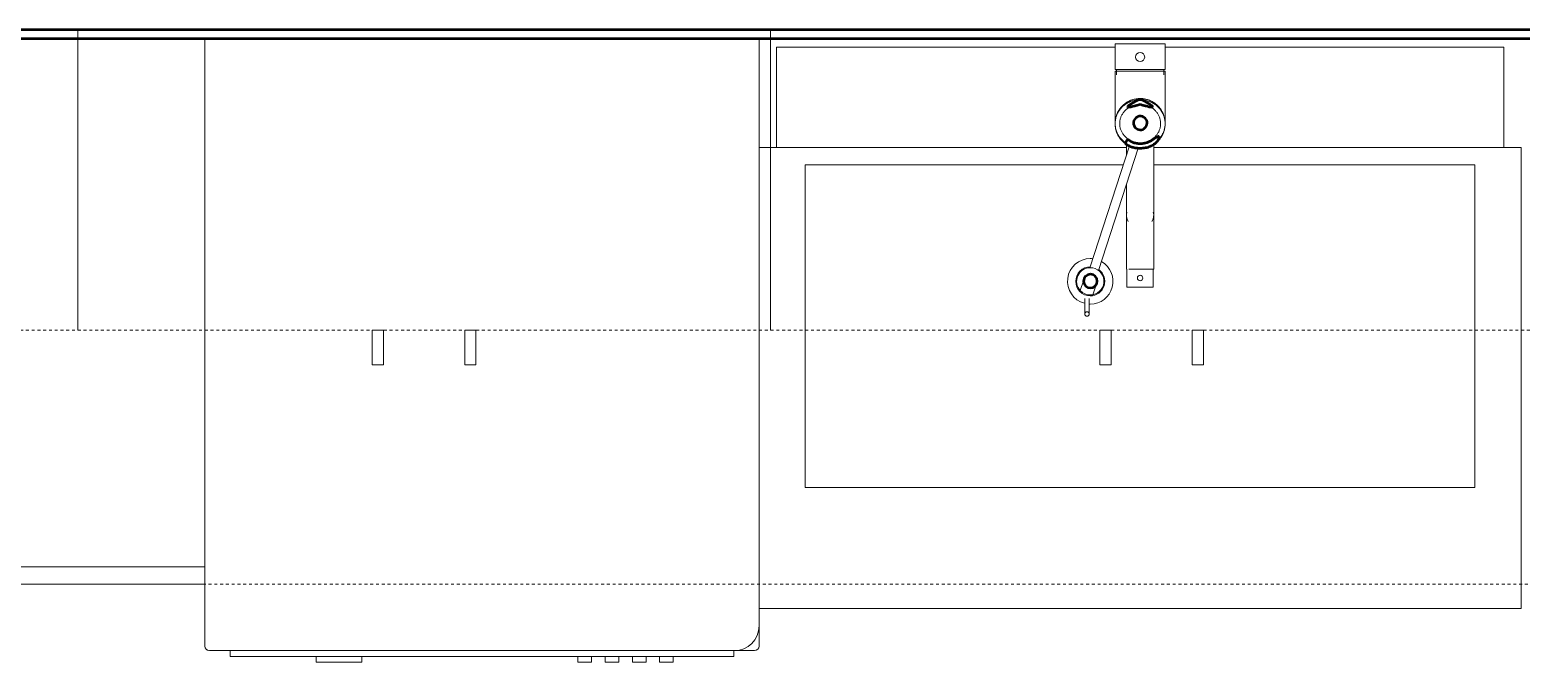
# Model space of a CAD drawing. Header units: inches. Extents: x -4266 to -1814, y 9706 to 12441.
# Drawn here: x -2637.7 to -2573.1, y 11421 to 11448.4 of the extents above; entities that cross this region are included whole.
import ezdxf

# ---------------------------------------------------------------- set-up
doc = ezdxf.new("R2010")
doc.units = ezdxf.units.IN
doc.header["$MEASUREMENT"] = 0
doc.linetypes.add('Dash', pattern=[0.25, 0.125, -0.125])
for name, color, linetype, lineweight in [('A-GENM-2', 7, 'Continuous', 9), ('A-GENM-3', 250, 'Continuous', 50), ('A-WALL-3', 250, 'Continuous', 50), ('P-SANR-FIXT-2', 7, 'Continuous', 9), ('Q-CASE-2', 7, 'Continuous', 9), ('Q-CASE-4', 7, 'Dash', 9), ('Q-CASE-HDLN-1', 7, 'Dash', 9), ('Q-SPCQ-2', 7, 'Continuous', 9)]:
    doc.layers.add(name, color=color, linetype=linetype, lineweight=lineweight)

msp = doc.modelspace()

# ---------------------------------------------------------------- linework, layer by layer
at = {"layer": 'A-GENM-2'}
for p, q in [((-2590.70641, 11447.75263), (-2590.70641, 11446.64968)), ((-2590.70641, 11447.75263), (-2588.54106, 11447.75263)), ((-2588.54106, 11446.64968), (-2588.54106, 11447.75263)), ((-2588.54106, 11446.64968), (-2590.70641, 11446.64968)), ((-2590.70641, 11446.57153), (-2590.70641, 11444.30775)), ((-2590.70641, 11446.57153), (-2588.54106, 11446.57153)), ((-2590.64736, 11446.64968), (-2590.64736, 11446.40919)), ((-2588.60011, 11446.40919), (-2588.60011, 11446.64968)), ((-2588.54106, 11444.33076), (-2588.54106, 11446.57153)), ((-2590.08578, 11443.33728), (-2591.79897, 11438.06463)), ((-2591.42521, 11437.94088), (-2589.70481, 11443.23574)), ((-2590.21429, 11443.40788), (-2590.21429, 11442.94177)), ((-2589.03319, 11438.00853), (-2589.03319, 11443.40788)), ((-2590.21429, 11441.67597), (-2590.21429, 11438.00853)), ((-2590.21429, 11440.33295), (-2590.21429, 11439.41581)), ((-2589.03319, 11439.41581), (-2589.03319, 11440.33295)), ((-2590.19417, 11438.00853), (-2590.21429, 11438.00853)), ((-2590.1946, 11438.00853), (-2590.1946, 11437.22113)), ((-2590.04132, 11438.00853), (-2590.12055, 11438.00853)), ((-2589.91901, 11438.00853), (-2590.02869, 11438.00853)), ((-2589.77658, 11438.00853), (-2589.90971, 11438.00853)), ((-2589.90917, 11438.00853), (-2589.77682, 11438.00853)), ((-2589.47587, 11438.00853), (-2589.7716, 11438.00853)), ((-2589.77149, 11438.00853), (-2589.47599, 11438.00853)), ((-2589.33776, 11438.00853), (-2589.47089, 11438.00853)), ((-2589.47065, 11438.00853), (-2589.3383, 11438.00853)), ((-2589.21878, 11438.00853), (-2589.32846, 11438.00853)), ((-2589.12692, 11438.00853), (-2589.20615, 11438.00853)), ((-2589.03319, 11438.00853), (-2589.1123, 11438.00853)), ((-2589.05287, 11437.22113), (-2589.05287, 11438.00853)), ((-2592.21593, 11437.07424), (-2592.08364, 11437.49339)), ((-2592.08364, 11437.49339), (-2592.03173, 11437.47701)), ((-2591.5335, 11437.31977), (-2591.66688, 11436.89714)), ((-2589.05287, 11437.22113), (-2590.1946, 11437.22113)), ((-2592.02169, 11436.72916), (-2592.02169, 11436.06402)), ((-2591.82484, 11436.06402), (-2591.82484, 11436.72916))]:
    msp.add_line(p, q, dxfattribs=at)
at = {"layer": 'A-GENM-2', "flags": 128}
for points in [[(-2589.62374, 11445.3368), (-2589.66682, 11445.33599), (-2589.70983, 11445.33354), (-2589.75271, 11445.32948), (-2589.79539, 11445.32379), (-2589.8378, 11445.31649), (-2589.87988, 11445.30759), (-2589.92156, 11445.29711), (-2589.96278, 11445.28506), (-2590.00346, 11445.27145), (-2590.04356, 11445.25631), (-2590.08299, 11445.23965), (-2590.12171, 11445.22152), (-2590.15965, 11445.20192), (-2590.19675, 11445.18089), (-2590.23295, 11445.15847), (-2590.26819, 11445.13468), (-2590.30241, 11445.10957), (-2590.33557, 11445.08316), (-2590.3676, 11445.05551), (-2590.39845, 11445.02665), (-2590.42808, 11444.99662), (-2590.45644, 11444.96548), (-2590.48347, 11444.93328), (-2590.50913, 11444.90005), (-2590.53338, 11444.86586), (-2590.55618, 11444.83076), (-2590.57749, 11444.79481), (-2590.59727, 11444.75806), (-2590.6155, 11444.72057), (-2590.63213, 11444.6824), (-2590.64714, 11444.64361), (-2590.6605, 11444.60427), (-2590.6722, 11444.56445), (-2590.6822, 11444.5242), (-2590.69049, 11444.48359), (-2590.69707, 11444.44269), (-2590.70191, 11444.40156), (-2590.705, 11444.36028), (-2590.70635, 11444.31892), (-2590.70641, 11444.30775)], [(-2589.62374, 11445.39042), (-2589.66703, 11445.38956), (-2589.71026, 11445.38696), (-2589.75335, 11445.38264), (-2589.79623, 11445.3766), (-2589.83883, 11445.36884), (-2589.88109, 11445.35939), (-2589.92294, 11445.34826), (-2589.96431, 11445.33546), (-2590.00514, 11445.32102), (-2590.04535, 11445.30496), (-2590.08489, 11445.2873), (-2590.12369, 11445.26808), (-2590.1617, 11445.24732), (-2590.19884, 11445.22505), (-2590.23506, 11445.20132), (-2590.27031, 11445.17616), (-2590.30452, 11445.14961), (-2590.33764, 11445.12171), (-2590.36962, 11445.09251), (-2590.4004, 11445.06206), (-2590.42994, 11445.03039), (-2590.4582, 11444.99758), (-2590.48512, 11444.96365), (-2590.51066, 11444.92868), (-2590.53478, 11444.89272), (-2590.55744, 11444.85582), (-2590.57861, 11444.81804), (-2590.59825, 11444.77945), (-2590.61634, 11444.7401), (-2590.63283, 11444.70006), (-2590.64772, 11444.6594), (-2590.66096, 11444.61817)], [(-2590.27031, 11445.17616), (-2590.30452, 11445.14961), (-2590.33764, 11445.12171), (-2590.36962, 11445.09251), (-2590.4004, 11445.06206), (-2590.42994, 11445.03039), (-2590.4582, 11444.99758), (-2590.48512, 11444.96365), (-2590.51066, 11444.92868), (-2590.53478, 11444.89272), (-2590.55744, 11444.85582), (-2590.57861, 11444.81804), (-2590.59825, 11444.77945), (-2590.61634, 11444.7401), (-2590.63283, 11444.70006)], [(-2590.27031, 11445.17616), (-2590.30452, 11445.14961), (-2590.33764, 11445.12171), (-2590.36962, 11445.09251), (-2590.4004, 11445.06206), (-2590.42994, 11445.03039), (-2590.4582, 11444.99758), (-2590.48512, 11444.96365), (-2590.51066, 11444.92868), (-2590.53478, 11444.89272), (-2590.55744, 11444.85582), (-2590.57861, 11444.81804), (-2590.59825, 11444.77945), (-2590.61634, 11444.7401), (-2590.63283, 11444.70006)], [(-2590.27031, 11445.17616), (-2590.30452, 11445.14961), (-2590.33764, 11445.12171), (-2590.36962, 11445.09251), (-2590.4004, 11445.06206), (-2590.42994, 11445.03039), (-2590.4582, 11444.99758), (-2590.48512, 11444.96365), (-2590.51066, 11444.92868), (-2590.53478, 11444.89272), (-2590.55744, 11444.85582), (-2590.57861, 11444.81804), (-2590.59825, 11444.77945), (-2590.61634, 11444.7401), (-2590.63283, 11444.70006)], [(-2590.27031, 11445.17616), (-2590.30452, 11445.14961), (-2590.33764, 11445.12171), (-2590.36962, 11445.09251), (-2590.4004, 11445.06206), (-2590.42994, 11445.03039), (-2590.4582, 11444.99758), (-2590.48512, 11444.96365), (-2590.51066, 11444.92868), (-2590.53478, 11444.89272), (-2590.55744, 11444.85582), (-2590.57861, 11444.81804), (-2590.59825, 11444.77945), (-2590.61634, 11444.7401), (-2590.63283, 11444.70006)], [(-2590.27031, 11445.17616), (-2590.30452, 11445.14961), (-2590.33764, 11445.12171), (-2590.36962, 11445.09251), (-2590.4004, 11445.06206), (-2590.42994, 11445.03039), (-2590.4582, 11444.99758), (-2590.48512, 11444.96365), (-2590.51066, 11444.92868), (-2590.53478, 11444.89272), (-2590.55744, 11444.85582), (-2590.57861, 11444.81804), (-2590.59825, 11444.77945), (-2590.61634, 11444.7401), (-2590.63283, 11444.70006)], [(-2590.50956, 11444.30775), (-2590.50886, 11444.3408), (-2590.50677, 11444.3738), (-2590.50328, 11444.4067), (-2590.49839, 11444.43945), (-2590.49213, 11444.472), (-2590.48449, 11444.5043), (-2590.47549, 11444.53629), (-2590.46514, 11444.56794), (-2590.45345, 11444.59918), (-2590.44044, 11444.62997), (-2590.42613, 11444.66027), (-2590.41054, 11444.69002), (-2590.3937, 11444.71918), (-2590.37562, 11444.74769), (-2590.35633, 11444.77552), (-2590.33587, 11444.80262), (-2590.31426, 11444.82895), (-2590.29154, 11444.85445), (-2590.26774, 11444.8791), (-2590.2429, 11444.90284), (-2590.21705, 11444.92565), (-2590.19024, 11444.94747), (-2590.16251, 11444.96828), (-2590.1339, 11444.98804), (-2590.10445, 11445.00671), (-2590.07422, 11445.02427), (-2590.04325, 11445.04068), (-2590.0116, 11445.05591), (-2589.97931, 11445.06994), (-2589.94643, 11445.08275), (-2589.91302, 11445.09431), (-2589.87914, 11445.1046), (-2589.84483, 11445.1136), (-2589.81016, 11445.12131), (-2589.77519, 11445.12769), (-2589.73996, 11445.13275), (-2589.70454, 11445.13648), (-2589.66899, 11445.13886), (-2589.63336, 11445.1399), (-2589.62374, 11445.13995)], [(-2589.62374, 11445.39042), (-2589.66703, 11445.38956), (-2589.71026, 11445.38696), (-2589.75335, 11445.38264), (-2589.79623, 11445.3766), (-2589.83883, 11445.36884), (-2589.88109, 11445.35939), (-2589.92294, 11445.34826), (-2589.96431, 11445.33546), (-2590.00514, 11445.32102), (-2590.04535, 11445.30496), (-2590.08489, 11445.2873), (-2590.12369, 11445.26808), (-2590.1617, 11445.24732), (-2590.19884, 11445.22505), (-2590.23506, 11445.20132)], [(-2589.62374, 11445.39042), (-2589.66703, 11445.38956), (-2589.71026, 11445.38696), (-2589.75335, 11445.38264), (-2589.79623, 11445.3766), (-2589.83883, 11445.36884), (-2589.88109, 11445.35939), (-2589.92294, 11445.34826), (-2589.96431, 11445.33546), (-2590.00514, 11445.32102), (-2590.04535, 11445.30496), (-2590.08489, 11445.2873), (-2590.12369, 11445.26808), (-2590.1617, 11445.24732), (-2590.19884, 11445.22505), (-2590.23506, 11445.20132)], [(-2589.62374, 11445.39042), (-2589.66703, 11445.38956), (-2589.71026, 11445.38696), (-2589.75335, 11445.38264), (-2589.79623, 11445.3766), (-2589.83883, 11445.36884), (-2589.88109, 11445.35939), (-2589.92294, 11445.34826), (-2589.96431, 11445.33546), (-2590.00514, 11445.32102), (-2590.04535, 11445.30496), (-2590.08489, 11445.2873), (-2590.12369, 11445.26808), (-2590.1617, 11445.24732), (-2590.19884, 11445.22505), (-2590.23506, 11445.20132)], [(-2589.62374, 11445.39042), (-2589.66703, 11445.38956), (-2589.71026, 11445.38696), (-2589.75335, 11445.38264), (-2589.79623, 11445.3766), (-2589.83883, 11445.36884), (-2589.88109, 11445.35939), (-2589.92294, 11445.34826), (-2589.96431, 11445.33546), (-2590.00514, 11445.32102), (-2590.04535, 11445.30496), (-2590.08489, 11445.2873), (-2590.12369, 11445.26808), (-2590.1617, 11445.24732), (-2590.19884, 11445.22505), (-2590.23506, 11445.20132)], [(-2589.62374, 11445.39042), (-2589.66703, 11445.38956), (-2589.71026, 11445.38696), (-2589.75335, 11445.38264), (-2589.79623, 11445.3766), (-2589.83883, 11445.36884), (-2589.88109, 11445.35939), (-2589.92294, 11445.34826), (-2589.96431, 11445.33546), (-2590.00514, 11445.32102), (-2590.04535, 11445.30496), (-2590.08489, 11445.2873), (-2590.12369, 11445.26808), (-2590.1617, 11445.24732), (-2590.19884, 11445.22505), (-2590.23506, 11445.20132)], [(-2588.5924, 11444.63721), (-2588.6064, 11444.67818), (-2588.62203, 11444.71857), (-2588.63926, 11444.7583), (-2588.65807, 11444.79731), (-2588.67842, 11444.83553), (-2588.70028, 11444.87291), (-2588.72362, 11444.90939), (-2588.7484, 11444.9449), (-2588.77458, 11444.9794), (-2588.80211, 11445.01282), (-2588.83097, 11445.04511), (-2588.86109, 11445.07622), (-2588.89243, 11445.10611), (-2588.92494, 11445.13471), (-2588.95857, 11445.162), (-2588.99326, 11445.18791), (-2589.02896, 11445.21242), (-2589.06562, 11445.23548), (-2589.10316, 11445.25706), (-2589.14154, 11445.27712), (-2589.18069, 11445.29562), (-2589.22055, 11445.31255), (-2589.26105, 11445.32787), (-2589.30214, 11445.34156), (-2589.34374, 11445.35359), (-2589.38578, 11445.36395), (-2589.42821, 11445.37262), (-2589.47095, 11445.37959), (-2589.51393, 11445.38484), (-2589.55709, 11445.38837), (-2589.60036, 11445.39017), (-2589.62374, 11445.39042)], [(-2588.99326, 11445.18791), (-2589.02896, 11445.21242), (-2589.06562, 11445.23548), (-2589.10316, 11445.25706), (-2589.14154, 11445.27712), (-2589.18069, 11445.29562), (-2589.22055, 11445.31255), (-2589.26105, 11445.32787), (-2589.30214, 11445.34156), (-2589.34374, 11445.35359), (-2589.38578, 11445.36395), (-2589.42821, 11445.37262), (-2589.47095, 11445.37959), (-2589.51393, 11445.38484), (-2589.55709, 11445.38837), (-2589.60036, 11445.39017), (-2589.62374, 11445.39042)], [(-2588.99326, 11445.18791), (-2589.02896, 11445.21242), (-2589.06562, 11445.23548), (-2589.10316, 11445.25706), (-2589.14154, 11445.27712), (-2589.18069, 11445.29562), (-2589.22055, 11445.31255), (-2589.26105, 11445.32787), (-2589.30214, 11445.34156), (-2589.34374, 11445.35359), (-2589.38578, 11445.36395), (-2589.42821, 11445.37262), (-2589.47095, 11445.37959), (-2589.51393, 11445.38484), (-2589.55709, 11445.38837), (-2589.60036, 11445.39017), (-2589.62374, 11445.39042)], [(-2588.99326, 11445.18791), (-2589.02896, 11445.21242), (-2589.06562, 11445.23548), (-2589.10316, 11445.25706), (-2589.14154, 11445.27712), (-2589.18069, 11445.29562), (-2589.22055, 11445.31255), (-2589.26105, 11445.32787), (-2589.30214, 11445.34156), (-2589.34374, 11445.35359), (-2589.38578, 11445.36395), (-2589.42821, 11445.37262), (-2589.47095, 11445.37959), (-2589.51393, 11445.38484), (-2589.55709, 11445.38837), (-2589.60036, 11445.39017), (-2589.62374, 11445.39042)], [(-2588.99326, 11445.18791), (-2589.02896, 11445.21242), (-2589.06562, 11445.23548), (-2589.10316, 11445.25706), (-2589.14154, 11445.27712), (-2589.18069, 11445.29562), (-2589.22055, 11445.31255), (-2589.26105, 11445.32787), (-2589.30214, 11445.34156), (-2589.34374, 11445.35359), (-2589.38578, 11445.36395), (-2589.42821, 11445.37262), (-2589.47095, 11445.37959), (-2589.51393, 11445.38484), (-2589.55709, 11445.38837), (-2589.60036, 11445.39017), (-2589.62374, 11445.39042)], [(-2588.99326, 11445.18791), (-2589.02896, 11445.21242), (-2589.06562, 11445.23548), (-2589.10316, 11445.25706), (-2589.14154, 11445.27712), (-2589.18069, 11445.29562), (-2589.22055, 11445.31255), (-2589.26105, 11445.32787), (-2589.30214, 11445.34156), (-2589.34374, 11445.35359), (-2589.38578, 11445.36395), (-2589.42821, 11445.37262), (-2589.47095, 11445.37959), (-2589.51393, 11445.38484), (-2589.55709, 11445.38837), (-2589.60036, 11445.39017), (-2589.62374, 11445.39042)], [(-2588.54106, 11444.30775), (-2588.54193, 11444.34912), (-2588.54456, 11444.39043), (-2588.54893, 11444.43161), (-2588.55503, 11444.47257), (-2588.56287, 11444.51327), (-2588.57241, 11444.55362), (-2588.58365, 11444.59357), (-2588.59656, 11444.63305), (-2588.61113, 11444.67199), (-2588.62733, 11444.71033), (-2588.64513, 11444.74801), (-2588.66449, 11444.78497), (-2588.68539, 11444.82114), (-2588.70779, 11444.85648), (-2588.73166, 11444.89092), (-2588.75694, 11444.92441), (-2588.78361, 11444.95689), (-2588.81161, 11444.98833), (-2588.8409, 11445.01866), (-2588.87143, 11445.04783), (-2588.90315, 11445.07582), (-2588.93601, 11445.10257), (-2588.96995, 11445.12803), (-2589.00492, 11445.15218), (-2589.04086, 11445.17498), (-2589.07772, 11445.19638), (-2589.11544, 11445.21637), (-2589.15396, 11445.2349), (-2589.1932, 11445.25196), (-2589.23313, 11445.26751), (-2589.27366, 11445.28153), (-2589.31474, 11445.29401), (-2589.3563, 11445.30492), (-2589.39828, 11445.31425), (-2589.4406, 11445.32198), (-2589.48322, 11445.3281), (-2589.52605, 11445.3326), (-2589.56904, 11445.33549), (-2589.61211, 11445.33674), (-2589.62374, 11445.3368)], [(-2589.62374, 11445.13995), (-2589.5881, 11445.13928), (-2589.55252, 11445.13726), (-2589.51706, 11445.13389), (-2589.48177, 11445.12919), (-2589.44672, 11445.12316), (-2589.41197, 11445.11581), (-2589.37756, 11445.10716), (-2589.34355, 11445.09721), (-2589.31001, 11445.08599), (-2589.27699, 11445.07352), (-2589.24453, 11445.05982), (-2589.2127, 11445.0449), (-2589.18154, 11445.02881), (-2589.15111, 11445.01156), (-2589.12144, 11444.99319), (-2589.0926, 11444.97372), (-2589.06463, 11444.95319), (-2589.03757, 11444.93164), (-2589.01145, 11444.90909), (-2588.98634, 11444.8856), (-2588.96225, 11444.86119), (-2588.93923, 11444.83591), (-2588.91732, 11444.80981), (-2588.89655, 11444.78291), (-2588.87694, 11444.75527), (-2588.85854, 11444.72694), (-2588.84135, 11444.69795), (-2588.82542, 11444.66835), (-2588.81077, 11444.6382), (-2588.79741, 11444.60754), (-2588.78536, 11444.57641), (-2588.77464, 11444.54487), (-2588.76528, 11444.51297), (-2588.75727, 11444.48075), (-2588.75063, 11444.44826), (-2588.74538, 11444.41556), (-2588.74151, 11444.38269), (-2588.73904, 11444.34971), (-2588.73796, 11444.31667), (-2588.73791, 11444.30775)], [(-2588.6064, 11444.67818), (-2588.62203, 11444.71857), (-2588.63926, 11444.7583), (-2588.65807, 11444.79731), (-2588.67842, 11444.83553), (-2588.70028, 11444.87291), (-2588.72362, 11444.90939), (-2588.7484, 11444.9449), (-2588.77458, 11444.9794), (-2588.80211, 11445.01282), (-2588.83097, 11445.04511), (-2588.86109, 11445.07622), (-2588.89243, 11445.10611), (-2588.92494, 11445.13471), (-2588.95857, 11445.162)], [(-2588.6064, 11444.67818), (-2588.62203, 11444.71857), (-2588.63926, 11444.7583), (-2588.65807, 11444.79731), (-2588.67842, 11444.83553), (-2588.70028, 11444.87291), (-2588.72362, 11444.90939), (-2588.7484, 11444.9449), (-2588.77458, 11444.9794), (-2588.80211, 11445.01282), (-2588.83097, 11445.04511), (-2588.86109, 11445.07622), (-2588.89243, 11445.10611), (-2588.92494, 11445.13471), (-2588.95857, 11445.162)], [(-2588.6064, 11444.67818), (-2588.62203, 11444.71857), (-2588.63926, 11444.7583), (-2588.65807, 11444.79731), (-2588.67842, 11444.83553), (-2588.70028, 11444.87291), (-2588.72362, 11444.90939), (-2588.7484, 11444.9449), (-2588.77458, 11444.9794), (-2588.80211, 11445.01282), (-2588.83097, 11445.04511), (-2588.86109, 11445.07622), (-2588.89243, 11445.10611), (-2588.92494, 11445.13471), (-2588.95857, 11445.162)], [(-2588.6064, 11444.67818), (-2588.62203, 11444.71857), (-2588.63926, 11444.7583), (-2588.65807, 11444.79731), (-2588.67842, 11444.83553), (-2588.70028, 11444.87291), (-2588.72362, 11444.90939), (-2588.7484, 11444.9449), (-2588.77458, 11444.9794), (-2588.80211, 11445.01282), (-2588.83097, 11445.04511), (-2588.86109, 11445.07622), (-2588.89243, 11445.10611), (-2588.92494, 11445.13471), (-2588.95857, 11445.162)], [(-2588.6064, 11444.67818), (-2588.62203, 11444.71857), (-2588.63926, 11444.7583), (-2588.65807, 11444.79731), (-2588.67842, 11444.83553), (-2588.70028, 11444.87291), (-2588.72362, 11444.90939), (-2588.7484, 11444.9449), (-2588.77458, 11444.9794), (-2588.80211, 11445.01282), (-2588.83097, 11445.04511), (-2588.86109, 11445.07622), (-2588.89243, 11445.10611), (-2588.92494, 11445.13471), (-2588.95857, 11445.162)], [(-2590.70641, 11444.30775), (-2590.70554, 11444.26637), (-2590.70291, 11444.22506), (-2590.69855, 11444.18389), (-2590.69244, 11444.14292), (-2590.68461, 11444.10223), (-2590.67506, 11444.06187), (-2590.66382, 11444.02192), (-2590.65091, 11443.98245), (-2590.63634, 11443.94351), (-2590.62014, 11443.90517), (-2590.60235, 11443.86749), (-2590.58298, 11443.83053), (-2590.56208, 11443.79435), (-2590.53968, 11443.75902), (-2590.51582, 11443.72458), (-2590.49053, 11443.69109), (-2590.46386, 11443.6586), (-2590.43586, 11443.62717), (-2590.40657, 11443.59684), (-2590.37604, 11443.56766), (-2590.34432, 11443.53968), (-2590.31147, 11443.51293), (-2590.27753, 11443.48746), (-2590.24255, 11443.46331)], [(-2590.67254, 11444.57644), (-2590.68245, 11444.53429), (-2590.69066, 11444.49177), (-2590.69717, 11444.44895), (-2590.70195, 11444.40592), (-2590.70502, 11444.36272), (-2590.70635, 11444.31944), (-2590.70595, 11444.27613), (-2590.70382, 11444.23288), (-2590.69996, 11444.18975), (-2590.69439, 11444.14681), (-2590.68709, 11444.10412), (-2590.6781, 11444.06176), (-2590.66742, 11444.01979), (-2590.65507, 11443.97829), (-2590.64107, 11443.93731), (-2590.62544, 11443.89692), (-2590.60821, 11443.85719), (-2590.58941, 11443.81819), (-2590.56906, 11443.77996), (-2590.5472, 11443.74258), (-2590.52386, 11443.7061), (-2590.49908, 11443.67059), (-2590.4729, 11443.6361), (-2590.44536, 11443.60268), (-2590.41651, 11443.57038), (-2590.38639, 11443.53927), (-2590.35505, 11443.50939), (-2590.32253, 11443.48078), (-2590.28891, 11443.4535)], [(-2590.67254, 11444.57644), (-2590.68245, 11444.53429), (-2590.69066, 11444.49177), (-2590.69717, 11444.44895), (-2590.70195, 11444.40592), (-2590.70502, 11444.36272), (-2590.70635, 11444.31944), (-2590.70595, 11444.27613), (-2590.70382, 11444.23288), (-2590.69996, 11444.18975), (-2590.69439, 11444.14681), (-2590.68709, 11444.10412), (-2590.6781, 11444.06176), (-2590.66742, 11444.01979), (-2590.65507, 11443.97829)], [(-2590.67254, 11444.57644), (-2590.68245, 11444.53429), (-2590.69066, 11444.49177), (-2590.69717, 11444.44895), (-2590.70195, 11444.40592), (-2590.70502, 11444.36272), (-2590.70635, 11444.31944), (-2590.70595, 11444.27613), (-2590.70382, 11444.23288), (-2590.69996, 11444.18975), (-2590.69439, 11444.14681), (-2590.68709, 11444.10412), (-2590.6781, 11444.06176), (-2590.66742, 11444.01979), (-2590.65507, 11443.97829)], [(-2590.67254, 11444.57644), (-2590.68245, 11444.53429), (-2590.69066, 11444.49177), (-2590.69717, 11444.44895), (-2590.70195, 11444.40592), (-2590.70502, 11444.36272), (-2590.70635, 11444.31944), (-2590.70595, 11444.27613), (-2590.70382, 11444.23288), (-2590.69996, 11444.18975), (-2590.69439, 11444.14681), (-2590.68709, 11444.10412), (-2590.6781, 11444.06176), (-2590.66742, 11444.01979), (-2590.65507, 11443.97829)], [(-2590.67254, 11444.57644), (-2590.68245, 11444.53429), (-2590.69066, 11444.49177), (-2590.69717, 11444.44895), (-2590.70195, 11444.40592), (-2590.70502, 11444.36272), (-2590.70635, 11444.31944), (-2590.70595, 11444.27613), (-2590.70382, 11444.23288), (-2590.69996, 11444.18975), (-2590.69439, 11444.14681), (-2590.68709, 11444.10412), (-2590.6781, 11444.06176), (-2590.66742, 11444.01979), (-2590.65507, 11443.97829)], [(-2590.67254, 11444.57644), (-2590.68245, 11444.53429), (-2590.69066, 11444.49177), (-2590.69717, 11444.44895), (-2590.70195, 11444.40592), (-2590.70502, 11444.36272), (-2590.70635, 11444.31944), (-2590.70595, 11444.27613), (-2590.70382, 11444.23288), (-2590.69996, 11444.18975), (-2590.69439, 11444.14681), (-2590.68709, 11444.10412), (-2590.6781, 11444.06176), (-2590.66742, 11444.01979), (-2590.65507, 11443.97829)], [(-2589.62374, 11443.47554), (-2589.65937, 11443.47622), (-2589.69495, 11443.47824), (-2589.73041, 11443.4816), (-2589.7657, 11443.4863), (-2589.80075, 11443.49234), (-2589.83551, 11443.49968), (-2589.86992, 11443.50834), (-2589.90392, 11443.51828), (-2589.93746, 11443.5295), (-2589.97049, 11443.54197), (-2590.00294, 11443.55568), (-2590.03478, 11443.57059), (-2590.06593, 11443.58669), (-2590.09637, 11443.60393), (-2590.12603, 11443.62231), (-2590.15487, 11443.64178), (-2590.18284, 11443.6623), (-2590.20991, 11443.68386), (-2590.23602, 11443.7064), (-2590.26114, 11443.7299), (-2590.28522, 11443.7543), (-2590.30824, 11443.77958), (-2590.33015, 11443.80569), (-2590.35093, 11443.83258), (-2590.37053, 11443.86022), (-2590.38894, 11443.88856), (-2590.40612, 11443.91755), (-2590.42205, 11443.94714), (-2590.43671, 11443.97729), (-2590.45007, 11444.00796), (-2590.46211, 11444.03908), (-2590.47283, 11444.07062), (-2590.4822, 11444.10253), (-2590.4902, 11444.13475), (-2590.49684, 11444.16723), (-2590.5021, 11444.19993), (-2590.50596, 11444.2328), (-2590.50844, 11444.26578), (-2590.50951, 11444.29882), (-2590.50956, 11444.30775)], [(-2588.73791, 11444.30775), (-2588.73861, 11444.27469), (-2588.74071, 11444.24169), (-2588.7442, 11444.20879), (-2588.74908, 11444.17604), (-2588.75534, 11444.14349), (-2588.76298, 11444.1112), (-2588.77198, 11444.0792), (-2588.78234, 11444.04756), (-2588.79402, 11444.01631), (-2588.80703, 11443.98552), (-2588.82134, 11443.95523), (-2588.83693, 11443.92548), (-2588.85378, 11443.89632), (-2588.87185, 11443.8678), (-2588.89114, 11443.83997), (-2588.9116, 11443.81287), (-2588.93321, 11443.78655), (-2588.95593, 11443.76104), (-2588.97973, 11443.7364), (-2589.00457, 11443.71265), (-2589.03042, 11443.68985), (-2589.05723, 11443.66802), (-2589.08497, 11443.64721), (-2589.11358, 11443.62746), (-2589.14302, 11443.60878), (-2589.17325, 11443.59123), (-2589.20422, 11443.57482), (-2589.23588, 11443.55959), (-2589.26817, 11443.54555), (-2589.30104, 11443.53275), (-2589.33445, 11443.52119), (-2589.36834, 11443.5109), (-2589.40264, 11443.50189), (-2589.43731, 11443.49419), (-2589.47229, 11443.4878), (-2589.50752, 11443.48274), (-2589.54293, 11443.47901), (-2589.57849, 11443.47663), (-2589.61412, 11443.47559), (-2589.62374, 11443.47554)], [(-2588.81939, 11443.61887), (-2588.79104, 11443.65001), (-2588.76401, 11443.68222), (-2588.73834, 11443.71544), (-2588.71409, 11443.74963), (-2588.69129, 11443.78473), (-2588.66998, 11443.82069), (-2588.6502, 11443.85744), (-2588.63198, 11443.89493), (-2588.61535, 11443.9331), (-2588.60033, 11443.97188), (-2588.58697, 11444.01122), (-2588.57528, 11444.05105), (-2588.56527, 11444.0913), (-2588.55698, 11444.13191), (-2588.55041, 11444.17281), (-2588.54557, 11444.21393), (-2588.54247, 11444.25521), (-2588.54112, 11444.29658), (-2588.54106, 11444.30775)], [(-2588.59976, 11443.9561), (-2588.58651, 11443.99733), (-2588.57493, 11444.03905), (-2588.56503, 11444.08121), (-2588.55681, 11444.12373), (-2588.55031, 11444.16654), (-2588.54552, 11444.20958), (-2588.54246, 11444.25277), (-2588.54112, 11444.29606), (-2588.54152, 11444.33936), (-2588.54365, 11444.38261), (-2588.54751, 11444.42574), (-2588.55309, 11444.46869), (-2588.56038, 11444.51137), (-2588.56937, 11444.55373), (-2588.58005, 11444.5957)], [(-2588.58651, 11443.99733), (-2588.57493, 11444.03905), (-2588.56503, 11444.08121), (-2588.55681, 11444.12373), (-2588.55031, 11444.16654), (-2588.54552, 11444.20958), (-2588.54246, 11444.25277), (-2588.54112, 11444.29606), (-2588.54152, 11444.33936), (-2588.54365, 11444.38261), (-2588.54751, 11444.42574), (-2588.55309, 11444.46869), (-2588.56038, 11444.51137), (-2588.56937, 11444.55373), (-2588.58005, 11444.5957)], [(-2588.58651, 11443.99733), (-2588.57493, 11444.03905), (-2588.56503, 11444.08121), (-2588.55681, 11444.12373), (-2588.55031, 11444.16654), (-2588.54552, 11444.20958), (-2588.54246, 11444.25277), (-2588.54112, 11444.29606), (-2588.54152, 11444.33936), (-2588.54365, 11444.38261), (-2588.54751, 11444.42574), (-2588.55309, 11444.46869), (-2588.56038, 11444.51137), (-2588.56937, 11444.55373), (-2588.58005, 11444.5957)], [(-2588.58651, 11443.99733), (-2588.57493, 11444.03905), (-2588.56503, 11444.08121), (-2588.55681, 11444.12373), (-2588.55031, 11444.16654), (-2588.54552, 11444.20958), (-2588.54246, 11444.25277), (-2588.54112, 11444.29606), (-2588.54152, 11444.33936), (-2588.54365, 11444.38261), (-2588.54751, 11444.42574), (-2588.55309, 11444.46869), (-2588.56038, 11444.51137), (-2588.56937, 11444.55373), (-2588.58005, 11444.5957)], [(-2588.58651, 11443.99733), (-2588.57493, 11444.03905), (-2588.56503, 11444.08121), (-2588.55681, 11444.12373), (-2588.55031, 11444.16654), (-2588.54552, 11444.20958), (-2588.54246, 11444.25277), (-2588.54112, 11444.29606), (-2588.54152, 11444.33936), (-2588.54365, 11444.38261), (-2588.54751, 11444.42574), (-2588.55309, 11444.46869), (-2588.56038, 11444.51137), (-2588.56937, 11444.55373), (-2588.58005, 11444.5957)], [(-2588.58651, 11443.99733), (-2588.57493, 11444.03905), (-2588.56503, 11444.08121), (-2588.55681, 11444.12373), (-2588.55031, 11444.16654), (-2588.54552, 11444.20958), (-2588.54246, 11444.25277), (-2588.54112, 11444.29606), (-2588.54152, 11444.33936), (-2588.54365, 11444.38261), (-2588.54751, 11444.42574), (-2588.55309, 11444.46869), (-2588.56038, 11444.51137), (-2588.56937, 11444.55373), (-2588.58005, 11444.5957)], [(-2590.64107, 11443.93731), (-2590.62544, 11443.89692), (-2590.60821, 11443.85719), (-2590.58941, 11443.81819), (-2590.56906, 11443.77996), (-2590.5472, 11443.74258), (-2590.52386, 11443.7061), (-2590.49908, 11443.67059), (-2590.4729, 11443.6361), (-2590.44536, 11443.60268), (-2590.41651, 11443.57038), (-2590.38639, 11443.53927), (-2590.35505, 11443.50939), (-2590.32253, 11443.48078), (-2590.28891, 11443.4535)], [(-2590.64107, 11443.93731), (-2590.62544, 11443.89692), (-2590.60821, 11443.85719), (-2590.58941, 11443.81819), (-2590.56906, 11443.77996), (-2590.5472, 11443.74258), (-2590.52386, 11443.7061), (-2590.49908, 11443.67059), (-2590.4729, 11443.6361), (-2590.44536, 11443.60268), (-2590.41651, 11443.57038), (-2590.38639, 11443.53927), (-2590.35505, 11443.50939), (-2590.32253, 11443.48078), (-2590.28891, 11443.4535)], [(-2590.64107, 11443.93731), (-2590.62544, 11443.89692), (-2590.60821, 11443.85719), (-2590.58941, 11443.81819), (-2590.56906, 11443.77996), (-2590.5472, 11443.74258), (-2590.52386, 11443.7061), (-2590.49908, 11443.67059), (-2590.4729, 11443.6361), (-2590.44536, 11443.60268), (-2590.41651, 11443.57038), (-2590.38639, 11443.53927), (-2590.35505, 11443.50939), (-2590.32253, 11443.48078), (-2590.28891, 11443.4535)], [(-2590.64107, 11443.93731), (-2590.62544, 11443.89692), (-2590.60821, 11443.85719), (-2590.58941, 11443.81819), (-2590.56906, 11443.77996), (-2590.5472, 11443.74258), (-2590.52386, 11443.7061), (-2590.49908, 11443.67059), (-2590.4729, 11443.6361), (-2590.44536, 11443.60268), (-2590.41651, 11443.57038), (-2590.38639, 11443.53927), (-2590.35505, 11443.50939), (-2590.32253, 11443.48078), (-2590.28891, 11443.4535)], [(-2590.64107, 11443.93731), (-2590.62544, 11443.89692), (-2590.60821, 11443.85719), (-2590.58941, 11443.81819), (-2590.56906, 11443.77996), (-2590.5472, 11443.74258), (-2590.52386, 11443.7061), (-2590.49908, 11443.67059), (-2590.4729, 11443.6361), (-2590.44536, 11443.60268), (-2590.41651, 11443.57038), (-2590.38639, 11443.53927), (-2590.35505, 11443.50939), (-2590.32253, 11443.48078), (-2590.28891, 11443.4535)], [(-2588.87786, 11443.52298), (-2588.84707, 11443.55344), (-2588.81753, 11443.5851), (-2588.78928, 11443.61792), (-2588.76236, 11443.65184), (-2588.73682, 11443.68681), (-2588.7127, 11443.72277), (-2588.69003, 11443.75967), (-2588.66886, 11443.79745), (-2588.64922, 11443.83604), (-2588.63113, 11443.87539), (-2588.61464, 11443.91543)], [(-2588.87786, 11443.52298), (-2588.84707, 11443.55344), (-2588.81753, 11443.5851), (-2588.78928, 11443.61792), (-2588.76236, 11443.65184), (-2588.73682, 11443.68681), (-2588.7127, 11443.72277), (-2588.69003, 11443.75967), (-2588.66886, 11443.79745), (-2588.64922, 11443.83604), (-2588.63113, 11443.87539), (-2588.61464, 11443.91543)], [(-2588.87786, 11443.52298), (-2588.84707, 11443.55344), (-2588.81753, 11443.5851), (-2588.78928, 11443.61792), (-2588.76236, 11443.65184), (-2588.73682, 11443.68681), (-2588.7127, 11443.72277), (-2588.69003, 11443.75967), (-2588.66886, 11443.79745), (-2588.64922, 11443.83604), (-2588.63113, 11443.87539), (-2588.61464, 11443.91543)], [(-2588.87786, 11443.52298), (-2588.84707, 11443.55344), (-2588.81753, 11443.5851), (-2588.78928, 11443.61792), (-2588.76236, 11443.65184), (-2588.73682, 11443.68681), (-2588.7127, 11443.72277), (-2588.69003, 11443.75967), (-2588.66886, 11443.79745), (-2588.64922, 11443.83604), (-2588.63113, 11443.87539), (-2588.61464, 11443.91543)], [(-2588.87786, 11443.52298), (-2588.84707, 11443.55344), (-2588.81753, 11443.5851), (-2588.78928, 11443.61792), (-2588.76236, 11443.65184), (-2588.73682, 11443.68681), (-2588.7127, 11443.72277), (-2588.69003, 11443.75967), (-2588.66886, 11443.79745), (-2588.64922, 11443.83604), (-2588.63113, 11443.87539), (-2588.61464, 11443.91543)], [(-2588.87786, 11443.52298), (-2588.84707, 11443.55344), (-2588.81753, 11443.5851), (-2588.78928, 11443.61792), (-2588.76236, 11443.65184), (-2588.73682, 11443.68681), (-2588.7127, 11443.72277), (-2588.69003, 11443.75967), (-2588.66886, 11443.79745), (-2588.64922, 11443.83604), (-2588.63113, 11443.87539), (-2588.61464, 11443.91543)], [(-2590.13076, 11443.3571), (-2590.09222, 11443.33861), (-2590.05295, 11443.32161), (-2590.013, 11443.30611), (-2589.97245, 11443.29214), (-2589.93135, 11443.27971), (-2589.88978, 11443.26886), (-2589.84779, 11443.25958), (-2589.80545, 11443.2519), (-2589.76283, 11443.24584), (-2589.71999, 11443.24138), (-2589.677, 11443.23856), (-2589.63393, 11443.23736), (-2589.62374, 11443.23731)], [(-2589.62374, 11443.43416), (-2589.65937, 11443.43484), (-2589.69495, 11443.43686), (-2589.73041, 11443.44022), (-2589.7657, 11443.44492), (-2589.80075, 11443.45095), (-2589.83551, 11443.4583), (-2589.86992, 11443.46696), (-2589.90392, 11443.4769), (-2589.93746, 11443.48812), (-2589.97049, 11443.50059), (-2590.00294, 11443.5143), (-2590.03478, 11443.52921), (-2590.06593, 11443.5453), (-2590.09637, 11443.56255), (-2590.12036, 11443.57729)], [(-2590.06678, 11443.31987), (-2590.02692, 11443.30294), (-2589.98642, 11443.28762), (-2589.94534, 11443.27394), (-2589.90374, 11443.2619), (-2589.86169, 11443.25154), (-2589.81926, 11443.24287), (-2589.77652, 11443.23591), (-2589.73354, 11443.23065), (-2589.69038, 11443.22712), (-2589.64711, 11443.22532), (-2589.62374, 11443.22507)], [(-2590.06678, 11443.31987), (-2590.02692, 11443.30294), (-2589.98642, 11443.28762), (-2589.94534, 11443.27394), (-2589.90374, 11443.2619), (-2589.86169, 11443.25154), (-2589.81926, 11443.24287), (-2589.77652, 11443.23591), (-2589.73354, 11443.23065), (-2589.69038, 11443.22712), (-2589.64711, 11443.22532), (-2589.62374, 11443.22507)], [(-2590.06678, 11443.31987), (-2590.02692, 11443.30294), (-2589.98642, 11443.28762), (-2589.94534, 11443.27394), (-2589.90374, 11443.2619), (-2589.86169, 11443.25154), (-2589.81926, 11443.24287), (-2589.77652, 11443.23591), (-2589.73354, 11443.23065), (-2589.69038, 11443.22712), (-2589.64711, 11443.22532), (-2589.62374, 11443.22507)], [(-2590.06678, 11443.31987), (-2590.02692, 11443.30294), (-2589.98642, 11443.28762), (-2589.94534, 11443.27394), (-2589.90374, 11443.2619), (-2589.86169, 11443.25154), (-2589.81926, 11443.24287), (-2589.77652, 11443.23591), (-2589.73354, 11443.23065), (-2589.69038, 11443.22712), (-2589.64711, 11443.22532), (-2589.62374, 11443.22507)], [(-2590.06678, 11443.31987), (-2590.02692, 11443.30294), (-2589.98642, 11443.28762), (-2589.94534, 11443.27394), (-2589.90374, 11443.2619), (-2589.86169, 11443.25154), (-2589.81926, 11443.24287), (-2589.77652, 11443.23591), (-2589.73354, 11443.23065), (-2589.69038, 11443.22712), (-2589.64711, 11443.22532), (-2589.62374, 11443.22507)], [(-2590.06678, 11443.31987), (-2590.02692, 11443.30294), (-2589.98642, 11443.28762), (-2589.94534, 11443.27394), (-2589.90374, 11443.2619), (-2589.86169, 11443.25154), (-2589.81926, 11443.24287), (-2589.77652, 11443.23591), (-2589.73354, 11443.23065), (-2589.69038, 11443.22712), (-2589.64711, 11443.22532), (-2589.62374, 11443.22507)], [(-2589.20523, 11443.53293), (-2589.23691, 11443.51773), (-2589.26922, 11443.50374), (-2589.30212, 11443.49097), (-2589.33554, 11443.47945), (-2589.36944, 11443.4692), (-2589.40376, 11443.46024), (-2589.43844, 11443.45258), (-2589.47342, 11443.44623), (-2589.50866, 11443.44122), (-2589.54408, 11443.43753), (-2589.57964, 11443.43519), (-2589.61527, 11443.4342), (-2589.62374, 11443.43416)], [(-2589.62374, 11443.23731), (-2589.58066, 11443.23813), (-2589.53764, 11443.24057), (-2589.49476, 11443.24464), (-2589.45208, 11443.25032), (-2589.40967, 11443.25762), (-2589.36759, 11443.26652), (-2589.32591, 11443.277), (-2589.28469, 11443.28906), (-2589.24401, 11443.30267), (-2589.20392, 11443.31781), (-2589.16448, 11443.33446), (-2589.12576, 11443.3526), (-2589.11687, 11443.35702)], [(-2589.62374, 11443.22507), (-2589.58044, 11443.22594), (-2589.53721, 11443.22853), (-2589.49413, 11443.23286), (-2589.45125, 11443.2389), (-2589.40864, 11443.24665), (-2589.36638, 11443.2561), (-2589.32453, 11443.26723), (-2589.28316, 11443.28003), (-2589.24234, 11443.29447), (-2589.20212, 11443.31054)], [(-2589.62374, 11443.22507), (-2589.58044, 11443.22594), (-2589.53721, 11443.22853), (-2589.49413, 11443.23286), (-2589.45125, 11443.2389), (-2589.40864, 11443.24665), (-2589.36638, 11443.2561), (-2589.32453, 11443.26723), (-2589.28316, 11443.28003), (-2589.24234, 11443.29447), (-2589.20212, 11443.31054)], [(-2589.62374, 11443.22507), (-2589.58044, 11443.22594), (-2589.53721, 11443.22853), (-2589.49413, 11443.23286), (-2589.45125, 11443.2389), (-2589.40864, 11443.24665), (-2589.36638, 11443.2561), (-2589.32453, 11443.26723), (-2589.28316, 11443.28003), (-2589.24234, 11443.29447), (-2589.20212, 11443.31054)], [(-2589.62374, 11443.22507), (-2589.58044, 11443.22594), (-2589.53721, 11443.22853), (-2589.49413, 11443.23286), (-2589.45125, 11443.2389), (-2589.40864, 11443.24665), (-2589.36638, 11443.2561), (-2589.32453, 11443.26723), (-2589.28316, 11443.28003), (-2589.24234, 11443.29447), (-2589.20212, 11443.31054)], [(-2589.62374, 11443.22507), (-2589.58044, 11443.22594), (-2589.53721, 11443.22853), (-2589.49413, 11443.23286), (-2589.45125, 11443.2389), (-2589.40864, 11443.24665), (-2589.36638, 11443.2561), (-2589.32453, 11443.26723), (-2589.28316, 11443.28003), (-2589.24234, 11443.29447), (-2589.20212, 11443.31054)], [(-2589.62374, 11443.22507), (-2589.58044, 11443.22594), (-2589.53721, 11443.22853), (-2589.49413, 11443.23286), (-2589.45125, 11443.2389), (-2589.40864, 11443.24665), (-2589.36638, 11443.2561), (-2589.32453, 11443.26723), (-2589.28316, 11443.28003), (-2589.24234, 11443.29447), (-2589.20212, 11443.31054)], [(-2589.16258, 11443.32819), (-2589.12378, 11443.34742), (-2589.08578, 11443.36818), (-2589.04863, 11443.39044), (-2589.01241, 11443.41418)], [(-2589.16258, 11443.32819), (-2589.12378, 11443.34742), (-2589.08578, 11443.36818), (-2589.04863, 11443.39044), (-2589.01241, 11443.41418)], [(-2589.16258, 11443.32819), (-2589.12378, 11443.34742), (-2589.08578, 11443.36818), (-2589.04863, 11443.39044), (-2589.01241, 11443.41418)], [(-2589.16258, 11443.32819), (-2589.12378, 11443.34742), (-2589.08578, 11443.36818), (-2589.04863, 11443.39044), (-2589.01241, 11443.41418)], [(-2589.16258, 11443.32819), (-2589.12378, 11443.34742), (-2589.08578, 11443.36818), (-2589.04863, 11443.39044), (-2589.01241, 11443.41418)], [(-2589.16258, 11443.32819), (-2589.12378, 11443.34742), (-2589.08578, 11443.36818), (-2589.04863, 11443.39044), (-2589.01241, 11443.41418)]]:
    msp.add_lwpolyline(points, dxfattribs=at)
at = {"layer": 'A-GENM-2'}
for centre, radius, start, end in [((-2589.62374, 11447.18618), 0.19685, 90, 270), ((-2589.62374, 11447.18618), 0.19685, 270, 90), ((-2589.62374, 11444.30775), 1.08268, 127.5889399, 160.6452492), ((-2589.62374, 11444.30775), 1.08268, 90, 124.6633147), ((-2589.62374, 11444.30775), 1.08268, 54.8142253, 90), ((-2589.62374, 11444.30775), 1.08268, 19.1524217, 52.4110601), ((-2589.62374, 11444.30775), 1.08268, 165, 195), ((-2589.62374, 11444.30775), 1.08268, 345, 15), ((-2589.62374, 11444.30775), 1.08268, 199.1524217, 232.4110601), ((-2589.62374, 11444.30775), 1.08268, 309.2199119, 340.6452492), ((-2589.62374, 11444.30775), 1.08268, 235.6183898, 270), ((-2589.62374, 11444.30775), 1.08268, 270, 304.6633147), ((-2591.78321, 11437.47612), 0.98425, 90, 255), ((-2591.78321, 11437.47612), 0.62992, 90, 270), ((-2591.78321, 11437.47612), 0.59055, 90, 222.8834648), ((-2591.78321, 11437.47612), 0.98425, 83.1291055, 90), ((-2591.78321, 11437.47612), 0.98425, 270, 60), ((-2591.78321, 11437.47612), 0.59055, 281.3602939, 90), ((-2591.78321, 11437.47612), 0.62992, 270, 54.2737778), ((-2589.62374, 11437.61831), 0.11811, 90, 270), ((-2589.62374, 11437.61831), 0.11811, 270, 90), ((-2591.78321, 11437.47612), 0.59055, 222.8834648, 270), ((-2591.78321, 11437.47612), 0.59055, 270, 281.3602939), ((-2591.78321, 11437.47612), 0.98425, 266.3754395, 270)]:
    msp.add_arc(centre, radius, start, end, dxfattribs=at)
for centre, major_axis, ratio, start_param, end_param in [((-2589.62374, 11440.33295), (-0.59055, 0), 0.90630779, 6.02138592, 6.80678408), ((-2589.62374, 11440.33295), (-0.59055, 0), 0.90630779, 2.61799388, 3.40339204), ((-2591.92327, 11436.06402), (-0.09843, 0), 0.98480775, 4.71238898, 7.85398163), ((-2591.92327, 11436.06402), (-0.09843, 0), 0.98480775, 1.57079633, 4.71238898)]:
    msp.add_ellipse(centre, major_axis=major_axis, ratio=ratio, start_param=start_param, end_param=end_param, dxfattribs=at)
at = {"layer": 'A-GENM-3'}
for centre, start, end in [((-2589.61618, 11444.33168), 54.968118, 234.968118), ((-2589.61618, 11444.33168), 234.968118, 54.968118), ((-2591.77602, 11437.48821), 90, 270), ((-2591.77602, 11437.48821), 270, 90)]:
    msp.add_arc(centre, 0.29528, start, end, dxfattribs=at)
for points in [[(-2589.69521, 11445.32921), (-2590.0206, 11445.16194), (-2590.33407, 11444.96398), (-2589.97295, 11445.03917), (-2589.62374, 11445.14505)], [(-2589.62374, 11445.33144), (-2589.63566, 11445.33157), (-2589.65951, 11445.33133), (-2589.68331, 11445.33008), (-2589.69521, 11445.32921)], [(-2589.55226, 11445.32921), (-2589.56416, 11445.33008), (-2589.58797, 11445.33133), (-2589.61181, 11445.33157), (-2589.62374, 11445.33144)], [(-2589.62374, 11445.14505), (-2589.27453, 11445.03917), (-2588.91341, 11444.96398), (-2589.22688, 11445.16194), (-2589.55226, 11445.32921)], [(-2589.62374, 11443.42668), (-2589.65297, 11443.42672), (-2589.71112, 11443.42981), (-2589.76863, 11443.43894), (-2589.79723, 11443.44502)], [(-2589.45025, 11443.44502), (-2589.47884, 11443.43894), (-2589.53635, 11443.42981), (-2589.5945, 11443.42672), (-2589.62374, 11443.42668)]]:
    msp.add_open_spline(points, degree=3, dxfattribs=at)
for points, knots in [([(-2588.97752, 11443.44502), (-2588.9614, 11443.45727), (-2588.93842, 11443.47667), (-2588.9137, 11443.50107), (-2588.90015, 11443.51553), (-2588.89035, 11443.52662), (-2588.88057, 11443.53798), (-2588.8674, 11443.55345), (-2588.85136, 11443.57344), (-2588.83722, 11443.59424), (-2588.82781, 11443.61146), (-2588.82302, 11443.62226), (-2588.81961, 11443.63143), (-2588.81608, 11443.6415), (-2588.81009, 11443.66062), (-2588.80291, 11443.69014), (-2588.80034, 11443.71637), (-2588.80276, 11443.73175), (-2588.80708, 11443.73943), (-2588.81492, 11443.74287), (-2588.82989, 11443.74332), (-2588.84974, 11443.73852), (-2588.87138, 11443.73092), (-2588.88772, 11443.72441), (-2588.90076, 11443.71882), (-2588.91048, 11443.71453), (-2588.91725, 11443.71156), (-2588.92369, 11443.70856), (-2588.93226, 11443.70409), (-2588.94699, 11443.69545), (-2588.96754, 11443.68119), (-2588.98788, 11443.66596), (-2589.00224, 11443.6556), (-2589.01052, 11443.64987), (-2589.01677, 11443.64573), (-2589.02306, 11443.64166), (-2589.03142, 11443.63618), (-2589.04605, 11443.62656), (-2589.06699, 11443.6128), (-2589.09232, 11443.59653), (-2589.12662, 11443.57572), (-2589.1704, 11443.55071), (-2589.24195, 11443.51384), (-2589.33527, 11443.47466), (-2589.41152, 11443.45337), (-2589.45025, 11443.44502)], [0, 0, 0, 0, 0.05555556, 0.08333333, 0.09722222, 0.11111111, 0.125, 0.13888889, 0.16666667, 0.19444444, 0.20833333, 0.22222222, 0.22916667, 0.23611111, 0.25, 0.27777778, 0.30555556, 0.31944444, 0.33333333, 0.34722222, 0.36111111, 0.38888889, 0.40277778, 0.41666667, 0.43055556, 0.4375, 0.44444444, 0.45138889, 0.45833333, 0.47222222, 0.5, 0.52777778, 0.54166667, 0.54861111, 0.55555556, 0.5625, 0.56944444, 0.58333333, 0.61111111, 0.63888889, 0.66666667, 0.72222222, 0.77777778, 0.88888889, 1, 1, 1, 1]), ([(-2589.79723, 11443.44502), (-2589.81325, 11443.44871), (-2589.84501, 11443.45674), (-2589.88402, 11443.46842), (-2589.91479, 11443.47874), (-2589.93385, 11443.4856), (-2589.949, 11443.49134), (-2589.9603, 11443.49576), (-2589.97061, 11443.49993), (-2589.97995, 11443.5038), (-2589.99112, 11443.5086), (-2590.00714, 11443.51733), (-2590.02802, 11443.53107), (-2590.05077, 11443.54766), (-2590.07321, 11443.5642), (-2590.09511, 11443.57909), (-2590.11269, 11443.58878), (-2590.12622, 11443.5941), (-2590.13608, 11443.59667), (-2590.14482, 11443.59755), (-2590.15249, 11443.59701), (-2590.16143, 11443.59493), (-2590.17086, 11443.59165), (-2590.18068, 11443.58669), (-2590.19162, 11443.57977), (-2590.20473, 11443.56874), (-2590.22453, 11443.54603), (-2590.24706, 11443.50817), (-2590.26272, 11443.46776), (-2590.26996, 11443.44502)], [0, 0, 0, 0, 0.08333333, 0.16666667, 0.20833333, 0.25, 0.27083333, 0.29166667, 0.3125, 0.328125, 0.34375, 0.375, 0.41666667, 0.45833333, 0.5, 0.54166667, 0.58333333, 0.60416667, 0.625, 0.64583333, 0.66145833, 0.67708333, 0.70833333, 0.72916667, 0.75, 0.79166667, 0.83333333, 0.91666667, 1, 1, 1, 1]), ([(-2590.26996, 11443.44502), (-2590.22383, 11443.40978), (-2590.15133, 11443.36405), (-2590.04585, 11443.31818), (-2589.93682, 11443.28146), (-2589.79586, 11443.2524), (-2589.68156, 11443.24461), (-2589.62374, 11443.24479)], [0, 0, 0, 0, 0.25, 0.375, 0.5, 0.75, 1, 1, 1, 1]), ([(-2589.62374, 11443.24479), (-2589.54611, 11443.24428), (-2589.43249, 11443.25485), (-2589.28278, 11443.28984), (-2589.1742, 11443.32783), (-2589.0729, 11443.37921), (-2589.00867, 11443.42167), (-2588.97752, 11443.44502)], [0, 0, 0, 0, 0.33333333, 0.5, 0.66666667, 0.83333333, 1, 1, 1, 1])]:
    msp.add_open_spline(points, degree=3, knots=knots, dxfattribs=at)
at = {"layer": 'A-WALL-3'}
for p, q in [((-2540.99733, 11448.3644), (-2666.21264, 11448.3644)), ((-2666.21264, 11447.9894), (-2540.99733, 11447.9894))]:
    msp.add_line(p, q, dxfattribs=at)
at = {"layer": 'P-SANR-FIXT-2'}
for p, q in [((-2590.21429, 11443.26704), (-2606.12374, 11443.26704)), ((-2606.12374, 11443.26704), (-2606.12374, 11423.31122)), ((-2573.12374, 11443.26704), (-2589.03651, 11443.26704)), ((-2573.12374, 11423.31122), (-2573.12374, 11443.26704)), ((-2604.12374, 11442.51378), (-2590.3463, 11442.51378)), ((-2604.12374, 11428.55797), (-2604.12374, 11442.51378)), ((-2589.03892, 11442.51378), (-2575.12374, 11442.51378)), ((-2575.12374, 11442.51378), (-2575.12374, 11428.55797)), ((-2575.12374, 11428.55797), (-2604.12374, 11428.55797)), ((-2606.12374, 11423.31122), (-2573.12374, 11423.31122))]:
    msp.add_line(p, q, dxfattribs=at)
at = {"layer": 'Q-CASE-2'}
for p, q in [((-2630.12374, 11447.9894), (-2630.12374, 11425.1144)), ((-2590.70641, 11447.6144), (-2605.37374, 11447.6144)), ((-2605.37374, 11447.6144), (-2605.37374, 11443.26704)), ((-2573.87374, 11447.6144), (-2588.54106, 11447.6144)), ((-2573.87374, 11443.26704), (-2573.87374, 11447.6144)), ((-2622.87374, 11435.3644), (-2622.38529, 11435.3644)), ((-2622.87374, 11435.3644), (-2622.87374, 11433.86514)), ((-2622.38529, 11433.86514), (-2622.38529, 11435.3644)), ((-2618.87374, 11435.3644), (-2618.38529, 11435.3644)), ((-2618.87374, 11435.3644), (-2618.87374, 11433.86514)), ((-2618.38529, 11433.86514), (-2618.38529, 11435.3644)), ((-2591.37374, 11435.3644), (-2590.88529, 11435.3644)), ((-2591.37374, 11435.3644), (-2591.37374, 11433.86514)), ((-2590.88529, 11433.86514), (-2590.88529, 11435.3644)), ((-2587.37374, 11435.3644), (-2586.88529, 11435.3644)), ((-2587.37374, 11435.3644), (-2587.37374, 11433.86514)), ((-2586.88529, 11433.86514), (-2586.88529, 11435.3644)), ((-2622.87374, 11433.86514), (-2622.38529, 11433.86514)), ((-2618.87374, 11433.86514), (-2618.38529, 11433.86514)), ((-2591.37374, 11433.86514), (-2590.88529, 11433.86514)), ((-2587.37374, 11433.86514), (-2586.88529, 11433.86514)), ((-2630.12374, 11425.1144), (-2666.12374, 11425.1144)), ((-2630.12374, 11424.3644), (-2630.12374, 11425.1144)), ((-2666.12374, 11424.3644), (-2630.12374, 11424.3644))]:
    msp.add_line(p, q, dxfattribs=at)
at = {"layer": 'Q-CASE-4'}
for p, q in [((-2635.62374, 11448.3644), (-2665.62374, 11448.3644)), ((-2605.62374, 11448.3644), (-2635.62374, 11448.3644)), ((-2635.62374, 11448.3644), (-2635.62374, 11435.3644)), ((-2635.62374, 11435.3644), (-2635.62374, 11448.3644)), ((-2572.62374, 11448.3644), (-2605.62374, 11448.3644)), ((-2605.62374, 11448.3644), (-2605.62374, 11435.3644)), ((-2605.62374, 11435.3644), (-2605.62374, 11448.3644)), ((-2665.62374, 11435.3644), (-2635.62374, 11435.3644)), ((-2635.62374, 11435.3644), (-2605.62374, 11435.3644)), ((-2605.62374, 11435.3644), (-2572.62374, 11435.3644))]:
    msp.add_line(p, q, dxfattribs=at)
at = {"layer": 'Q-CASE-HDLN-1'}
msp.add_line((-2666.21264, 11424.3644), (-2529.99733, 11424.3644), dxfattribs=at)
at = {"layer": 'Q-SPCQ-2'}
for p, q in [((-2630.12374, 11447.9894), (-2630.12374, 11421.68625)), ((-2606.12374, 11443.26704), (-2606.12374, 11447.9894)), ((-2606.12374, 11422.56125), (-2606.12374, 11423.31122)), ((-2606.12374, 11421.68625), (-2606.12374, 11422.56125)), ((-2629.92689, 11421.4894), (-2607.19559, 11421.4894)), ((-2629.03079, 11421.4894), (-2629.03079, 11421.2394)), ((-2607.21667, 11421.2394), (-2629.03079, 11421.2394)), ((-2625.29969, 11421.2394), (-2625.29969, 11420.9894)), ((-2623.33119, 11420.9894), (-2623.33119, 11421.2394)), ((-2613.9737, 11421.2394), (-2613.9737, 11420.9894)), ((-2613.38315, 11420.9894), (-2613.38315, 11421.2394)), ((-2612.7926, 11421.2394), (-2612.7926, 11420.9894)), ((-2612.20205, 11420.9894), (-2612.20205, 11421.2394)), ((-2611.6115, 11421.2394), (-2611.6115, 11420.9894)), ((-2611.02095, 11420.9894), (-2611.02095, 11421.2394)), ((-2610.43039, 11421.2394), (-2610.43039, 11420.9894)), ((-2609.83984, 11420.9894), (-2609.83984, 11421.2394)), ((-2607.21667, 11421.48958), (-2607.21667, 11421.2394)), ((-2607.19559, 11421.4894), (-2606.32059, 11421.4894)), ((-2624.31544, 11420.9894), (-2625.29969, 11420.9894)), ((-2623.33119, 11420.9894), (-2624.31544, 11420.9894)), ((-2613.38315, 11420.9894), (-2613.9737, 11420.9894)), ((-2612.20205, 11420.9894), (-2612.7926, 11420.9894)), ((-2611.02095, 11420.9894), (-2611.6115, 11420.9894)), ((-2609.83984, 11420.9894), (-2610.43039, 11420.9894))]:
    msp.add_line(p, q, dxfattribs=at)
for centre, radius, start, end in [((-2607.19559, 11422.56125), 1.07185, 270, 0), ((-2629.92689, 11421.68625), 0.19685, 180, 255), ((-2629.92689, 11421.68625), 0.19685, 180, 270), ((-2606.32059, 11421.68625), 0.19685, 270, 0)]:
    msp.add_arc(centre, radius, start, end, dxfattribs=at)

doc.saveas('drawing.dxf')
